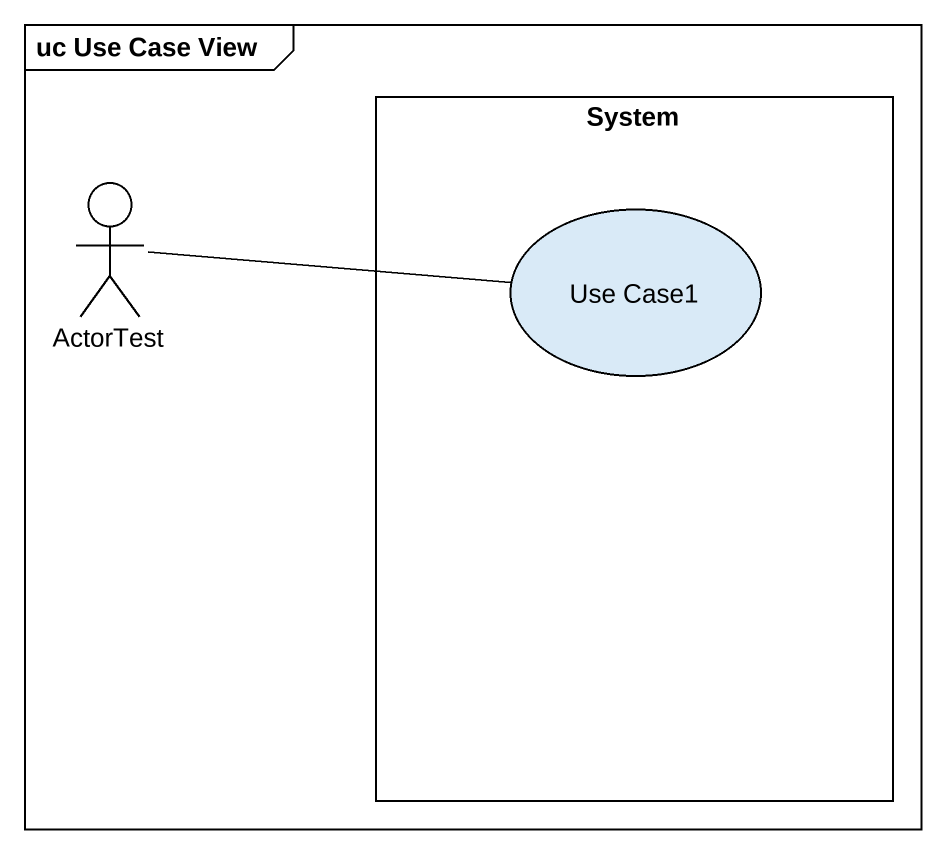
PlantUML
@startuml
mainframe uc Use Case View
actor ActorTest
rectangle System {
  usecase "Use Case1" as Use_Case1
}
ActorTest -right- Use_Case1
@enduml
